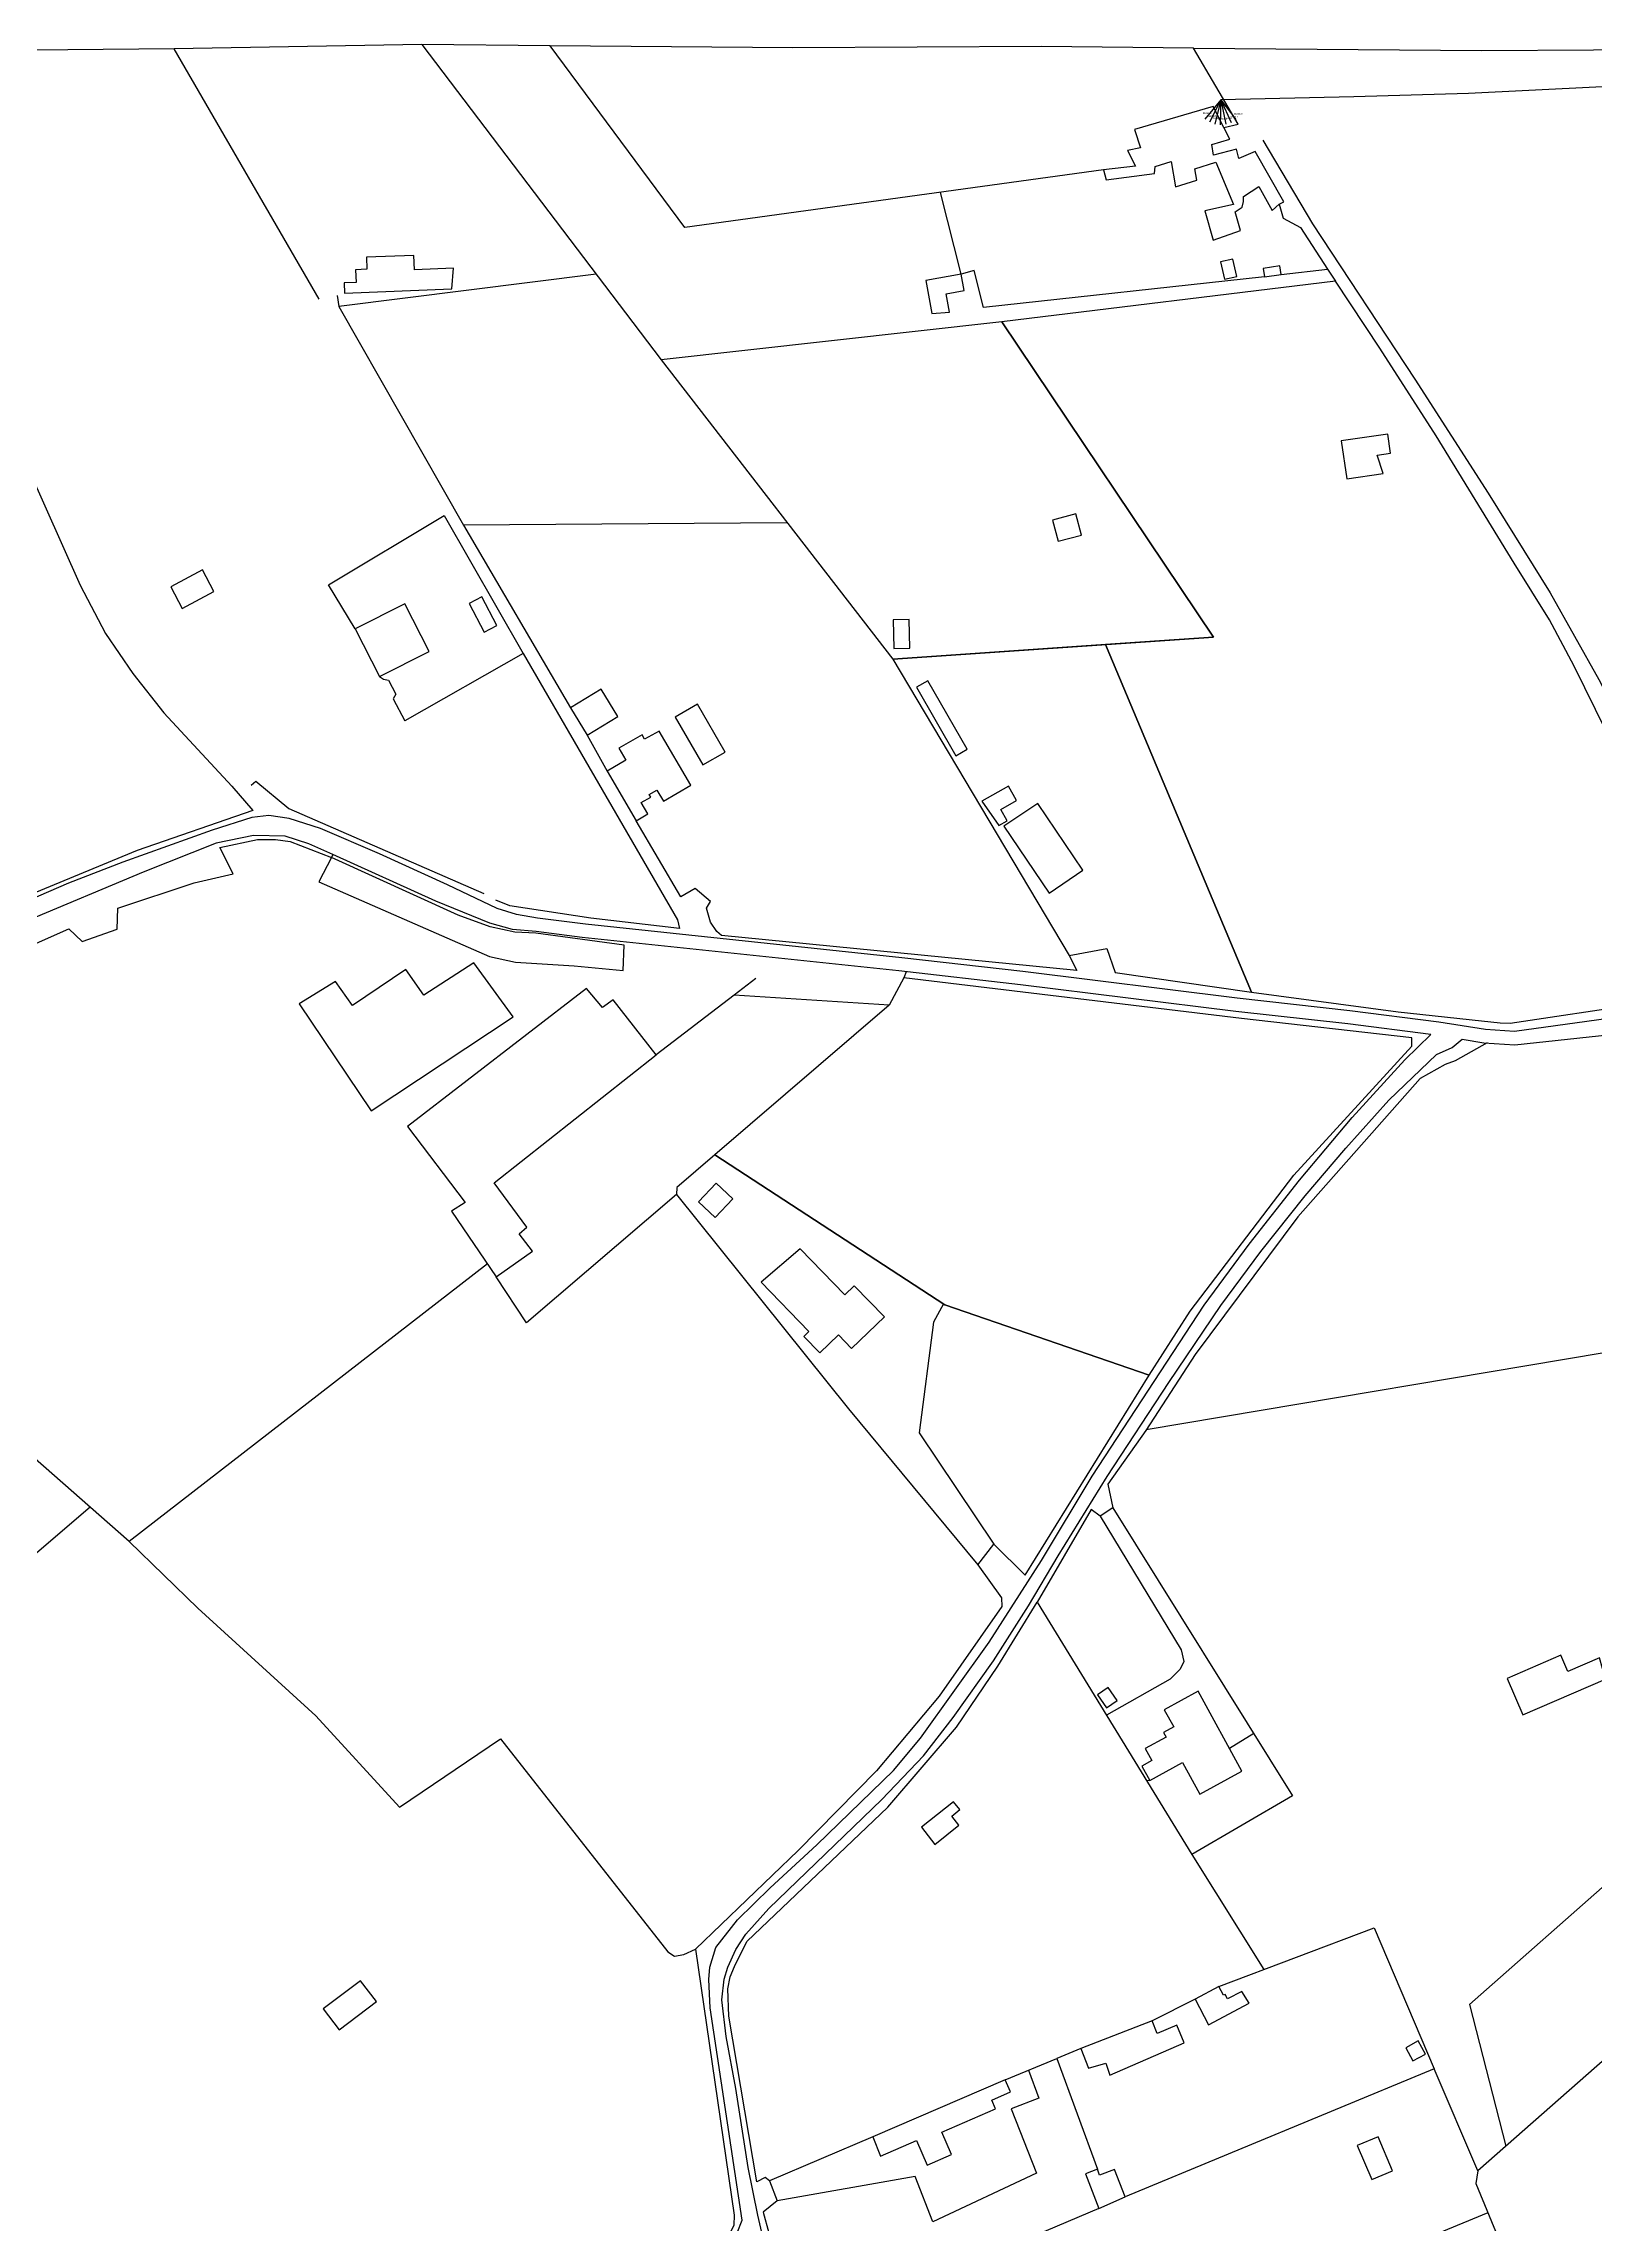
# Model space of a CAD drawing. Header units: millimetres. Extents: x 487814 to 495125, y 4392873 to 4398925.
# Drawn here: x 490919.9 to 491263.4, y 4396356.6 to 4396839.4 of the extents above; entities that cross this region are included whole.
import ezdxf
from ezdxf.enums import TextEntityAlignment as Align

# ---------------------------------------------------------------- set-up
doc = ezdxf.new("R2010")
doc.units = ezdxf.units.MM
doc.linetypes.add('Tramo_BT__380_A_E_Tr', pattern=[2, 1, 1])
doc.linetypes.add('Tramo_BT__380_A_P_Tr', pattern=[2, 1, 1])
for name, color, linetype in [('Acometida_rotulo', 7, 'Continuous'), ('Cartografia_Base', 8, 'Continuous'), ('Tramo_BT__380_A_E_Trazado', 10, 'Tramo_BT__380_A_E_Tr'), ('Tramo_BT__380_A_P_Trazado', 10, 'Tramo_BT__380_A_P_Tr')]:
    doc.layers.add(name, color=color, linetype=linetype)
doc.styles.get("Standard").update_dxf_attribs({"font": 'arial.ttf'})

msp = doc.modelspace()

# ---------------------------------------------------------------- linework, layer by layer
at = {"layer": 'Cartografia_Base'}
for p, q in [((490980.87, 4396782.89, 133.18), (490948.81, 4396838.29, 132.8)), ((491003.63, 4396839.23, 133.07), (491056.62, 4396769.41, 133.49)), ((491042.2, 4396788.41, 132.73), (490985.25, 4396781.24, 133.03)), ((491193.84, 4396788.34, 135.49), (491204.15, 4396789.49, 133.93)), ((491204.15, 4396789.49, 133.93), (491205.89, 4396786.85, 134.21)), ((490984.86, 4396783.66, 133.18), (490985.25, 4396781.24, 133.03)), ((490985.25, 4396781.24, 133.03), (491012.83, 4396732.84, 133.18)), ((491026.03, 4396704.42, 133.19), (490999.86, 4396689.54, 134.13)), ((491040.24, 4396686.34, 136.02), (491044.62, 4396678.4, 136.02)), ((490983.88, 4396659.94, 134.61), (490983.59, 4396659.26, 134.63)), ((491077.53, 4396632.49, 134.88), (491072.73, 4396628.8, 134.95)), ((491110.87, 4396633.96, 131.12), (491110.33, 4396632.65, 132.03)), ((491072.73, 4396628.8, 134.95), (491055.5, 4396615.55, 135.18)), ((491107.06, 4396626.55, 133.02), (491072.73, 4396628.8, 134.95)), ((491282.13, 4396552.42, 129.32), (491164.01, 4396532.56, 128.93)), ((491187.78, 4396465.3, 127.2), (491182.43, 4396462.01, 127.23)), ((491164.76, 4396454.89, 127.5), (491164.14, 4396454.8, 127.5)), ((491174.79, 4396406.49, 127.45), (491165.27, 4396401.7, 127.22)), ((491132.76, 4396388.67, 127.83), (491144.17, 4396393.38, 128.27)), ((491149.53, 4396395.58, 128.48), (491144.17, 4396393.38, 128.27)), ((491144.17, 4396393.38, 128.27), (491153.17, 4396368.84, 127.68)), ((491227.76, 4396391.1, 126.88), (491159.31, 4396362.77, 126.54)), ((491237.43, 4396368.47, 127.91), (491227.76, 4396391.1, 126.88)), ((491153.5, 4396360.15, 127.3), (491086.69, 4396331.9, 128.46)), ((491239.64, 4396359.16, 127.6), (491093.16, 4396299.05, 127.08))]:
    msp.add_line(p, q, dxfattribs=at)
for points in [[(490948.81, 4396838.29, 132.8), (490885.92, 4396837.71, 133.64), (490868.81, 4396839.45, 134.03)], [(490868.81, 4396839.45, 134.03), (490873.79, 4396832.6, 133.15), (490876.94, 4396830.95, 132.95), (490889.48, 4396804.22, 132.97), (490912.65, 4396753.98, 133.41), (490928.01, 4396719.58, 135.08), (490933.62, 4396708.83, 135.18), (490939.61, 4396699.99, 134.99), (490946.53, 4396691.27, 134.92), (490961.58, 4396675.08, 135.02), (490966.22, 4396669.63, 135.07), (490940.58, 4396660.8, 136.1), (490907.14, 4396646.98, 135.07), (490887.44, 4396638.26, 134.85)], [(491032.05, 4396838.98, 133.11), (491003.63, 4396839.23, 132.92), (490948.81, 4396838.29, 132.8)], [(491181.18, 4396820.84, 134.09), (491184.37, 4396821.64, 134.51), (491174.44, 4396838.42, 134.32), (491140.78, 4396838.82, 133.6), (491085.77, 4396838.52, 133.18), (491032.05, 4396838.98, 133.11)], [(491154.51, 4396811.47, 134.81), (491061.83, 4396798.72, 132.69), (491032.05, 4396838.98, 133.11)], [(491174.44, 4396838.42, 134.55), (491238.26, 4396837.93, 134.08), (491312.46, 4396838.4, 133.37), (491447.32, 4396837.52, 132.02), (491509.86, 4396837.47, 131.86), (491555.75, 4396837.16, 131.26)], [(491181.18, 4396820.84, 134.09), (491178.82, 4396825.53, 134.07), (491161.41, 4396820.4, 133.68), (491162.75, 4396816.36, 133.66), (491159.87, 4396815.75, 133.6), (491161.62, 4396812.33, 133.6), (491154.51, 4396811.47, 133.45), (491155.15, 4396809.29, 133.43), (491165.81, 4396810.69, 133.67), (491166, 4396812.25, 133.69), (491169.54, 4396813.37, 133.77), (491170.5, 4396807.71, 133.63), (491175.16, 4396809.22, 133.61), (491174.78, 4396811.71, 133.78), (491179.43, 4396813.22, 133.75), (491183.29, 4396803.84, 133.05), (491176.96, 4396802.46, 133.13), (491178.82, 4396795.96, 132.76), (491184.84, 4396798.1, 132.82), (491183.66, 4396802.19, 132.93), (491185.24, 4396803.23, 132.96), (491185.49, 4396804.51, 133.04), (491185.51, 4396805.58, 133.1), (491188.9, 4396807.82, 133.16), (491191.87, 4396802.51, 132.93), (491193.39, 4396803.89, 132.96), (491194.45, 4396804.4, 133), (491188.13, 4396815.56, 133.67), (491184.5, 4396814, 133.67), (491183.97, 4396816.11, 133.82), (491178.87, 4396814.77, 133.87), (491178.49, 4396817.08, 133.99), (491182.46, 4396818.28, 133.99), (491181.18, 4396820.84, 134.09)], [(491189.79, 4396818.05, 134.13), (491200.81, 4396799.54, 134.05), (491223.49, 4396765.15, 133.05), (491239.72, 4396739.95, 132.79), (491253.38, 4396717.88, 132.52), (491264.18, 4396698.63, 131.91), (491272.27, 4396682.69, 131.79)], [(491190.16, 4396787.78, 135.49), (491127.94, 4396781.04, 134.88), (491125.9, 4396789.18, 134.12), (491123.01, 4396788.43, 134.08), (491118.46, 4396806.51, 134.08)], [(491193.39, 4396803.89, 135.85), (491194.27, 4396800.83, 135.54), (491198.16, 4396798.74, 135.26), (491204.15, 4396789.49, 133.93)], [(490986.48, 4396784.18, 131.99), (491010.29, 4396785.14, 131.48), (491010.61, 4396789.71, 131.36), (491001.96, 4396789.37, 131.49), (491001.83, 4396792.56, 131.41), (490991.34, 4396792.15, 131.73), (490991.45, 4396789.48, 131.73), (490988.96, 4396789.38, 131.83), (490989.07, 4396786.55, 131.87), (490986.39, 4396786.45, 131.94), (490986.48, 4396784.18, 131.99)], [(491123.01, 4396788.43, 135.54), (491115.18, 4396786.99, 135.54), (491116.51, 4396779.71, 135.54), (491120.45, 4396780.01, 135.54), (491119.71, 4396784.07, 135.54), (491123.68, 4396784.79, 135.54), (491123.01, 4396788.43, 135.54)], [(491181.32, 4396787.31, 135.77), (491184.02, 4396787.92, 135.77), (491183.16, 4396791.75, 135.77), (491180.46, 4396791.14, 135.77), (491181.32, 4396787.31, 135.77)], [(491190.16, 4396787.78, 135.85), (491193.84, 4396788.34, 135.85), (491193.56, 4396790.22, 135.85), (491189.88, 4396789.67, 135.85), (491190.16, 4396787.78, 135.85)], [(491238.24, 4396623.07, 131.44), (491242.32, 4396622.64, 131.44), (491244.54, 4396622.59, 131.44), (491273.12, 4396626.87, 131.48), (491274.39, 4396627.72, 131.48), (491275.49, 4396629.16, 131.74), (491276.54, 4396631.34, 131.74), (491276.98, 4396657.1, 131.71), (491276.32, 4396662.44, 131.71), (491270.43, 4396677.78, 131.53), (491258.71, 4396701.62, 131.84), (491253.24, 4396711.89, 131.97), (491245.41, 4396724.4, 132.68), (491228.18, 4396752.61, 133.14), (491215.69, 4396772.01, 133.64), (491205.89, 4396786.85, 134.21), (491132.05, 4396777.88, 134.02), (491178.86, 4396708.04, 133.26), (491154.97, 4396706.4, 133.11), (491187.31, 4396629.47, 131.37), (491219.8, 4396625.1, 131.44), (491238.24, 4396623.07, 131.44)], [(491107.91, 4396703.15, 132.96), (491178.86, 4396708.04, 133.26), (491132.05, 4396777.88, 134.02), (491056.62, 4396769.41, 133.49), (491107.91, 4396703.15, 132.96)], [(491208.39, 4396743.08, 131.72), (491216.44, 4396744.24, 131.76), (491215.1, 4396748.32, 131.86), (491218.1, 4396748.75, 131.88), (491217.49, 4396752.99, 131.98), (491207.18, 4396751.5, 131.93), (491208.39, 4396743.08, 131.72)], [(490988.84, 4396709.87, 136.25), (490982.93, 4396719.63, 135.08), (491008.54, 4396734.96, 133.94), (491026.03, 4396704.42, 134.81), (491060.23, 4396645.46, 134.39), (491060.67, 4396643.5, 135.49), (491041.02, 4396645.83, 135.49), (491023.11, 4396648.52, 135.45), (491019.98, 4396649.83, 135.45)], [(491144.46, 4396729.27, 131.25), (491149.63, 4396730.61, 131.3), (491148.41, 4396735.31, 131.41), (491143.24, 4396733.97, 131.37), (491144.46, 4396729.27, 131.25)], [(491084.38, 4396733.38, 133.49), (491012.83, 4396732.84, 133.52), (491036.55, 4396692.42, 136.02)], [(490950.54, 4396714.42, 134.21), (490957.58, 4396718.16, 133.98), (490955.05, 4396722.93, 133.86), (490948.02, 4396719.2, 134.03), (490950.54, 4396714.42, 134.21)], [(490994.26, 4396699.3, 134.13), (491005.21, 4396704.85, 133.59), (490999.85, 4396715.44, 133.56), (490988.84, 4396709.87, 133.88), (490994.26, 4396699.3, 134.13)], [(491017.41, 4396709.17, 136.15), (491020.2, 4396710.62, 136.15), (491016.91, 4396716.96, 136.15), (491014.12, 4396715.51, 136.15), (491017.41, 4396709.17, 136.15)], [(491111.51, 4396711.92, 134.44), (491107.96, 4396711.84, 134.44), (491108.11, 4396705.52, 134.44), (491111.66, 4396705.6, 134.44), (491111.51, 4396711.92, 134.44)], [(491187.31, 4396629.47, 131.37), (491154.97, 4396706.4, 133.11), (491107.91, 4396703.15, 132.96), (491146.93, 4396637.58, 132.84), (491155.3, 4396639.11, 132.43), (491157.1, 4396633.81, 131.67), (491187.31, 4396629.47, 131.37)], [(490994.26, 4396699.3, 135.8), (490995.13, 4396698.77, 134.13), (490996.27, 4396698.5, 134.13), (490997.86, 4396695.39, 134.13), (490997.26, 4396694.4, 134.13), (490999.86, 4396689.54, 134.13)], [(491040.24, 4396686.34, 133.44), (491047.01, 4396690.46, 133.26), (491043.32, 4396696.54, 133.13), (491036.55, 4396692.42, 133.31), (491040.24, 4396686.34, 133.44)], [(491115.65, 4396698.39, 134.07), (491113.13, 4396696.94, 134.07), (491121.86, 4396681.79, 134.07), (491124.38, 4396683.24, 134.07), (491115.65, 4396698.39, 134.07)], [(491065.8, 4396679.74, 135.35), (491070.75, 4396682.61, 135.35), (491064.62, 4396693.19, 135.35), (491059.67, 4396690.32, 135.35), (491065.8, 4396679.74, 135.35)], [(491051.05, 4396667.4, 133.86), (491053.62, 4396668.9, 133.8), (491052.16, 4396671.41, 133.74), (491054.28, 4396672.65, 133.69), (491053.97, 4396673.19, 133.68), (491055.67, 4396674.19, 133.63), (491057.12, 4396671.7, 133.69), (491063.2, 4396675.25, 133.53), (491056.19, 4396687.26, 133.27), (491052.94, 4396685.46, 133.35), (491052.37, 4396686.44, 133.32), (491047.23, 4396683.44, 133.46), (491048.76, 4396680.82, 133.51), (491044.62, 4396678.4, 133.62), (491051.05, 4396667.4, 133.86)], [(490965.86, 4396675.26, 136.02), (490966.86, 4396676.14, 136.1), (490974.14, 4396670.14, 135.91), (491017.36, 4396651.25, 135.99)], [(491131.32, 4396666.32, 134.26), (491133.2, 4396667.36, 134.26), (491131.77, 4396669.91, 134.26), (491135.29, 4396671.88, 134.26), (491133.5, 4396675.07, 134.26), (491127.57, 4396671.76, 134.26), (491131.32, 4396666.32, 134.26)], [(491139.99, 4396671.22, 130.31), (491132.49, 4396666.16, 130.52), (491142.47, 4396651.37, 130.25), (491149.97, 4396656.43, 130.04), (491139.99, 4396671.22, 130.31)], [(491270.6, 4396624.18, 129.27), (491245.53, 4396620.73, 129.2), (491239.09, 4396621.19, 129.34), (491228.73, 4396622.82, 129.09), (491209.03, 4396625.34, 129.08), (491184.14, 4396628.1, 129.71), (491136.7, 4396633.98, 130.28), (491109.9, 4396637.06, 131.18), (491039.87, 4396644.46, 133.8), (491029.24, 4396645.8, 134.12), (491024.56, 4396646.62, 133.73), (491020.33, 4396647.96, 134.01), (491009.33, 4396653.2, 134.37), (490994.21, 4396660.07, 134.35), (490981.15, 4396665.69, 134.52), (490974.24, 4396667.89, 134.64), (490969.71, 4396668.53, 134.62), (490965.98, 4396668.11, 134.45), (490957.23, 4396665.32, 134.86), (490937.42, 4396658.22, 134.08), (490925.37, 4396653.57, 133.78), (490895.51, 4396640.66, 132.62)], [(491146.93, 4396637.58, 132.84), (491148.66, 4396634.24, 132.88), (491069.98, 4396642.02, 134.47), (491068.92, 4396642.89, 135.34), (491067.52, 4396644.93, 135.68), (491066.62, 4396648.07, 135.68), (491067.51, 4396649.54, 135.68), (491064.16, 4396652.42, 135.68), (491060.99, 4396650.55, 135.72), (491051.05, 4396667.4, 136.02)], [(491018.17, 4396569.28, 134.61), (490938.82, 4396507.83, 132.98), (490915.58, 4396528.3, 133.63), (490887.24, 4396556.87, 133.25), (490849.13, 4396596.09, 132.83), (490831.57, 4396613.9, 132.6), (490827.85, 4396617.98, 133.36), (490842.28, 4396618.32, 133.32), (490863.41, 4396620.99, 133.7), (490879.68, 4396623.95, 134.08), (490898.34, 4396631.42, 134.46), (490925.43, 4396643.46, 136.25), (490928.43, 4396640.63, 135.72), (490936.19, 4396643.4, 135.72), (490936.28, 4396648.01, 136.1), (490953.24, 4396653.65, 135.72), (490961.82, 4396655.62, 135.79), (490958.87, 4396661.48, 136.28), (490967.27, 4396663.26, 136.63), (490971.2, 4396663.26, 136.63), (490974.45, 4396662.83, 136.63), (490983.59, 4396659.26, 136.63)], [(490983.88, 4396659.94, 134.61), (490978.59, 4396662.28, 134.61), (490973.35, 4396663.98, 134.8), (490966.38, 4396664.16, 134.86), (490958.09, 4396662.46, 134.86), (490941.9, 4396656.01, 134.31), (490915.9, 4396645.12, 133.58)], [(490983.59, 4396659.26, 134.63), (490980.82, 4396653.88, 134.47), (491018.56, 4396637.33, 133.96), (491024.35, 4396636.05, 133.93), (491037.34, 4396635.24, 133.66), (491048.2, 4396634.27, 133.3), (491048.44, 4396639.86, 133.46), (491028.89, 4396642.53, 134.11), (491024.23, 4396642.74, 134.12), (491018.76, 4396643.89, 134.13), (491011.63, 4396646.51, 134.26), (490983.59, 4396659.26, 134.63)], [(491072.29, 4396351.95, 127.92), (491074.55, 4396357.57, 127.99), (491067.47, 4396404.58, 128.64), (491067.16, 4396410.82, 128.77), (491067.34, 4396413.6, 128.79), (491068.72, 4396417.97, 128.88), (491073.51, 4396424.05, 128.9), (491080.71, 4396431.15, 128.84), (491091.03, 4396440.7, 128.81), (491108.02, 4396457.14, 128.86), (491114.05, 4396464.31, 129), (491129.19, 4396485.52, 129.3), (491140.79, 4396503.61, 129.33), (491152.01, 4396522.25, 129.08), (491176.78, 4396560.15, 128.88), (491186.77, 4396573.67, 129.04), (491197.94, 4396587.81, 129.11), (491209.57, 4396601.72, 129.4), (491221.25, 4396614.45, 129.25), (491226.98, 4396620.05, 129.09), (491208.59, 4396622.4, 129.08), (491183.86, 4396625.14, 129.71), (491136.14, 4396631.05, 130.28), (491109.2, 4396634.15, 131.18), (491039.11, 4396641.56, 133.8), (491028.93, 4396642.84, 134.12), (491023.72, 4396643.28, 134.13), (491018.64, 4396644.69, 134.15), (491006.68, 4396649.56, 134.38), (490983.88, 4396659.94, 134.61)], [(490992.43, 4396603.14, 133), (491023.84, 4396623.95, 133.61), (491015.1, 4396635.94, 133.95), (491004.07, 4396628.77, 133.81), (491000.04, 4396634.43, 133.97), (490988.23, 4396626.47, 133.65), (490984.48, 4396631.79, 133.79), (490976.43, 4396626.87, 133.59), (490992.43, 4396603.14, 133)], [(491164.65, 4396544.66, 131.27), (491173.73, 4396558.85, 130.93), (491196.65, 4396588.94, 130.29), (491222.76, 4396617.49, 130.82), (491222.79, 4396619.36, 131.05), (491185.07, 4396623.59, 131.54), (491110.33, 4396632.65, 133.1), (491107.06, 4396626.55, 133.02), (491068.49, 4396593.41, 134.97), (491119.39, 4396560.23, 133.48), (491164.65, 4396544.66, 131.27)], [(491020.1, 4396566.45, 132.15), (491028.1, 4396572.07, 132.2), (491025.14, 4396575.96, 132.32), (491026.84, 4396577.41, 132.34), (491019.63, 4396587.25, 132.61), (491055.5, 4396615.55, 132.6), (491045.99, 4396627.74, 133.17), (491043.6, 4396626.02, 133.19), (491040.04, 4396630.29, 133.43), (491000.42, 4396599.7, 132.92), (491013.19, 4396582.87, 132.58), (491010.16, 4396580.98, 132.57), (491020.1, 4396566.45, 132.15)], [(491079.93, 4396350.35, 127.66), (491077.99, 4396358.7, 127.72), (491075.87, 4396369.23, 127.98), (491073.16, 4396386.71, 128.03), (491071, 4396398.25, 128), (491070.03, 4396406.35, 128.18), (491070.54, 4396410.92, 128.26), (491071.38, 4396413.61, 128.2), (491073.11, 4396417.48, 128.36), (491075.34, 4396420.91, 128.57), (491080.44, 4396426.57, 128.68), (491105.46, 4396450.68, 128.88), (491114.66, 4396460.4, 128.8), (491121.21, 4396468.87, 128.54), (491130.14, 4396481.4, 129.17), (491137.96, 4396493.59, 129.07), (491144.47, 4396504.64, 128.69), (491155.36, 4396522.21, 129.11), (491169.01, 4396543.05, 128.85), (491180.54, 4396560.09, 128.79), (491189.34, 4396571.99, 128.84), (491199.2, 4396584.33, 129.08), (491208.19, 4396594.92, 129.17), (491217.73, 4396605.53, 129.1), (491228.23, 4396615.66, 128.79), (491231.73, 4396617.21, 128.93), (491233.93, 4396619, 129.22), (491238.76, 4396618.24, 129.34), (491245.58, 4396617.75, 129.2), (491268.92, 4396620.29, 129.37)], [(491239.5, 4396618.19, 130.76), (491232.41, 4396614.27, 131.03), (491230.15, 4396613.4, 131.03), (491224.61, 4396610.36, 131.03), (491197.53, 4396579.72, 130.5), (491174.84, 4396549.21, 130.04), (491163.92, 4396532.43, 130), (491155.49, 4396520.54, 130.04), (491156.62, 4396515.26, 130.04), (491153.8, 4396513.44, 130.04), (491151.81, 4396514.9, 129.66), (491139.87, 4396494.4, 130.53), (491174.12, 4396438.52, 127.64)], [(491126.74, 4396502.63, 131.84), (491130.22, 4396507.23, 131.84), (491137.2, 4396500.4, 131.84), (491164.65, 4396544.66, 131.27), (491119.39, 4396560.23, 133.48), (491068.49, 4396593.41, 134.97), (491060.1, 4396586.2, 134.99), (491060.03, 4396584.63, 134.99), (491098.07, 4396537.17, 132.41), (491126.74, 4396502.63, 131.84)], [(491060.03, 4396584.63, 134.99), (491026.78, 4396556.26, 134.77), (491020.1, 4396566.45, 135.07)], [(491068.56, 4396579.55, 135.53), (491072.46, 4396583.71, 135.53), (491068.76, 4396587.19, 135.53), (491064.86, 4396583.03, 135.53), (491068.56, 4396579.55, 135.53)], [(491087.37, 4396572.59, 130.82), (491078.73, 4396565.26, 131.03), (491089.32, 4396554.34, 130.63), (491088.18, 4396553.23, 130.64), (491091.75, 4396549.56, 130.51), (491095.86, 4396553.55, 130.48), (491098.76, 4396550.56, 130.37), (491106.01, 4396557.59, 130.28), (491099.35, 4396564.45, 130.48), (491097.25, 4396562.41, 130.53), (491087.37, 4396572.59, 130.82)], [(491119.1, 4396560.42, 130), (491116.87, 4396556.36, 130), (491113.69, 4396531.87, 129.89), (491130.22, 4396507.23, 129.55)], [(490930.2, 4396515.43, 133.48), (490872.1, 4396465.75, 131.13), (490855.09, 4396452.37, 130.98)], [(491153.8, 4396513.44, 128.84), (491171.75, 4396483.86, 127.82), (491172.34, 4396481.29, 127.77), (491171.52, 4396479.53, 127.75), (491169.29, 4396477.31, 127.75), (491155.2, 4396469.39, 128.24)], [(491156.62, 4396515.26, 129.28), (491196.37, 4396451.53, 127.56), (491174.12, 4396438.52, 127.37), (491190.03, 4396413.06, 126.84)], [(490938.82, 4396507.83, 132.87), (490954.06, 4396493.03, 132.83), (490980.17, 4396469.26, 132.6), (490998.7, 4396449.03, 132.41), (491021.01, 4396464.12, 132.38), (491058.11, 4396417, 131.16), (491059.55, 4396416.05, 131.24), (491061.62, 4396416.37, 131.05), (491064.18, 4396417.53, 130.97)], [(491126.74, 4396502.63, 131.84), (491131.97, 4396495.36, 130.74), (491132.05, 4396493.43, 130.74), (491118.12, 4396473.61, 131.24), (491104.28, 4396457.04, 130.71), (491086.9, 4396439.39, 130.44), (491064.18, 4396417.53, 130.97)], [(491080.62, 4396366.29, 128.55), (491079.62, 4396367.01, 128.63), (491077.76, 4396366.07, 128.63), (491071.56, 4396402.72, 128.97), (491071.33, 4396408.8, 129.01), (491071.89, 4396411.43, 129.01), (491072.85, 4396413.74, 129.01), (491075.58, 4396419.23, 129.01), (491106.78, 4396449.02, 129.47), (491121.97, 4396466.7, 129.39), (491131.13, 4396480.21, 130.12), (491139.87, 4396494.4, 130.46)], [(491247.39, 4396469.41, 126.83), (491265.63, 4396477.34, 127.3), (491264.32, 4396482.08, 127.38), (491257.35, 4396479.05, 127.19), (491255.77, 4396482.69, 127.24), (491243.86, 4396477.52, 126.93), (491247.39, 4396469.41, 126.83)], [(491155.17, 4396470.98, 130), (491157.54, 4396472.61, 130), (491155.55, 4396475.52, 130), (491153.18, 4396473.89, 130), (491155.17, 4396470.98, 130)], [(491175.45, 4396474.71, 127.59), (491167.97, 4396470.53, 127.79), (491170.09, 4396466.82, 127.71), (491167.8, 4396465.56, 127.79), (491168.37, 4396464.51, 127.76), (491163.74, 4396461.97, 127.88), (491165.2, 4396459.32, 127.74), (491162.99, 4396458.11, 127.68), (491164.76, 4396454.89, 127.5), (491172, 4396458.87, 127.58), (491175.85, 4396451.88, 127.26), (491185.18, 4396457.01, 127.09), (491175.45, 4396474.71, 127.59)], [(491301.81, 4396463.75, 127.87), (491235.55, 4396405.33, 128.1), (491243.61, 4396373.92, 127.72)], [(491117.16, 4396440.72, 132.02), (491122.52, 4396445.02, 132.02), (491120.92, 4396447.02, 132.02), (491122.73, 4396448.47, 132.02), (491121.33, 4396450.22, 132.02), (491114.24, 4396444.55, 132.02), (491117.16, 4396440.72, 132.02)], [(491308.49, 4396431.03, 128.44), (491237.43, 4396368.47, 127.91), (491236.94, 4396365.7, 127.56), (491260.44, 4396308.76, 127.91), (491241.81, 4396301.4, 127.53), (491247.19, 4396273.48, 126.15), (491250.27, 4396259.32, 126.54), (491256.2, 4396252.6, 126.73), (491265.18, 4396245.56, 126.95)], [(491180.07, 4396409.29, 127.79), (491214.42, 4396422.31, 127.03), (491227.76, 4396391.1, 126.88)], [(491064.18, 4396417.53, 130.97), (491072.77, 4396358.71, 130.02), (491072.69, 4396356.44, 130.02), (491071.15, 4396353.22, 130.02), (491068.75, 4396349.47, 129.87), (491066.55, 4396347.87, 129.72), (491039.11, 4396331.88, 130.02), (491008.57, 4396312.04, 130.25), (490994.84, 4396300.28, 130.33), (490979.6, 4396288.56, 130.55), (490949.78, 4396267.17, 129.64), (490922.26, 4396247.01, 128.17)], [(490985.28, 4396399.71, 129.62), (490993.55, 4396405.96, 129.67), (490990.05, 4396410.59, 129.83), (490981.78, 4396404.34, 129.78), (490985.28, 4396399.71, 129.62)], [(491177.79, 4396400.83, 128.75), (491186.79, 4396405.59, 128.75), (491185.15, 4396408.23, 128.75), (491181.96, 4396406.54, 128.75), (491181.43, 4396407.55, 128.75), (491181.09, 4396407.37, 128.75), (491180.07, 4396409.29, 128.75), (491174.79, 4396406.49, 128.75), (491177.79, 4396400.83, 128.75)], [(491155.93, 4396389.67, 125), (491172.36, 4396396.82, 124.98), (491170.79, 4396400.77, 125.07), (491166.39, 4396398.89, 125.05), (491165.27, 4396401.7, 125.19), (491149.53, 4396395.58, 125.2), (491151.24, 4396391.2, 125), (491155.07, 4396392.36, 125), (491155.93, 4396389.67, 125)], [(491224.22, 4396397.24, 127.91), (491221.46, 4396395.73, 127.91), (491223.04, 4396392.84, 127.91), (491225.8, 4396394.35, 127.91), (491224.22, 4396397.24, 127.91)], [(491137.9, 4396390.79, 125.37), (491140.18, 4396384.56, 125.27), (491134.09, 4396382.22, 125.53), (491139.71, 4396367.95, 125.21), (491116.78, 4396357.19, 126.02), (491112.81, 4396367.25, 126.36), (491082.25, 4396361.88, 127.59)], [(491115.49, 4396369.77, 126.28), (491120.86, 4396372.09, 126.09), (491118.71, 4396377.07, 126.18), (491130.65, 4396382.23, 125.67), (491129.8, 4396384.17, 125.7), (491133.93, 4396385.96, 125.53), (491132.76, 4396388.67, 125.57), (491103.49, 4396376.02, 126.82), (491105.18, 4396371.76, 126.75), (491113.14, 4396375.2, 126.42), (491115.49, 4396369.77, 126.28)], [(491103.49, 4396376.02, 128.1), (491080.62, 4396366.29, 128.25), (491082.25, 4396361.88, 129.09), (491079.18, 4396359.36, 130.04), (491086.69, 4396331.9, 128.46)], [(491213.91, 4396366.54, 127.79), (491218.54, 4396368.51, 127.79), (491215.34, 4396376.04, 127.79), (491210.71, 4396374.07, 127.79), (491213.91, 4396366.54, 127.79)], [(491153.5, 4396360.15, 127.72), (491159.31, 4396362.77, 127.72), (491157, 4396368.82, 127.72), (491153.66, 4396367.55, 127.72), (491153.17, 4396368.84, 127.72), (491150.57, 4396367.85, 127.72), (491153.5, 4396360.15, 127.72)]]:
    msp.add_polyline3d(points, dxfattribs=at)
at = {"layer": 'Tramo_BT__380_A_E_Trazado', "flags": 128}
msp.add_lwpolyline([(491352.73, 4396830.51), (491322.07, 4396830.51), (491291.05, 4396830.15), (491263.56, 4396829.8), (491235.36, 4396828.39), (491209.98, 4396827.68), (491180.48, 4396826.98)], dxfattribs=at)
at = {"layer": 'Tramo_BT__380_A_P_Trazado', "flags": 128}
for points in [[(491180.48, 4396826.98), (491176.96, 4396822.75)], [(491180.48, 4396826.98), (491177.99, 4396822.07)], [(491180.48, 4396826.98), (491179.14, 4396821.64)], [(491180.48, 4396826.98), (491180.37, 4396821.48)], [(491180.48, 4396826.98), (491182.76, 4396821.97)], [(491180.48, 4396826.98), (491183.82, 4396822.61)], [(491180.48, 4396826.98), (491181.59, 4396821.59)]]:
    msp.add_lwpolyline(points, dxfattribs=at)

# ---------------------------------------------------------------- texts
at = {"layer": 'Acometida_rotulo'}
for s, p in [('0183056', (491176.53, 4396823.78)), ('0183057', (491177.56, 4396823.1)), ('0183058', (491178.71, 4396822.67)), ('0183061', (491179.93, 4396822.51)), ('0183711', (491181.16, 4396822.62)), ('0184011', (491182.33, 4396823)), ('0184310', (491183.39, 4396823.64))]:
    msp.add_text(s, height=0.35, dxfattribs=at).set_placement(p, align=Align.BOTTOM_LEFT)

doc.saveas('drawing.dxf')
